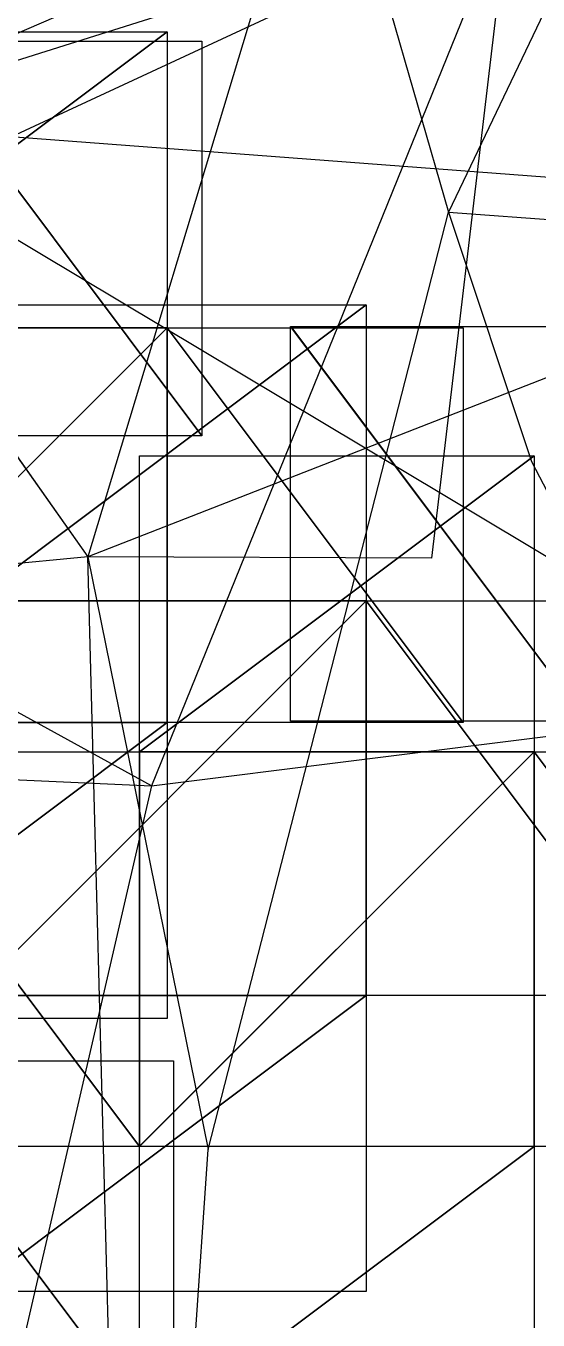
# Model space of a CAD drawing. Header units: metres. Extents: x -204 to 160, y -126 to 162.
# Drawn here: x -24.48 to -16.69, y -28.65 to -8.97 of the extents above; entities that cross this region are included whole.
import ezdxf

# ---------------------------------------------------------------- set-up
doc = ezdxf.new("R2010")
doc.units = ezdxf.units.M

msp = doc.modelspace()

# ---------------------------------------------------------------- linework, layer by layer
for p, q in [((-24.433765, 10.290792, -277.41608), (-18.055359, -11.803907, -308.63913)), ((-12.1497345, 0.5580292, -315.6325), (-18.055359, -11.803907, -308.63913)), ((-18.863028, -1.5743542, -296.7392), (-23.539116, -17.041021, -278.90283)), ((-33.624786, -2.7577734, -289.06366), (-23.539116, -17.041021, -278.90283)), ((7.0543785, -5.111226, -280.42276), (-23.539116, -17.041021, -278.90283)), ((-28.103207, -10.590538, -259.50635), (-16.896475, -5.747658, -223.67589)), ((-33.2682, -14.642693, -242.31567), (-17.14109, -7.1392493, -253.29237)), ((-28.103207, -10.590538, -259.50635), (-17.14109, -7.1392493, -253.29237)), ((-17.14109, -7.1392493, -253.29237), (-22.568594, -20.527117, -242.94984)), ((-17.14109, -7.1392493, -253.29237), (-18.313147, -17.063992, -266.68784)), ((-10.514463, -20.662128, -209.32155), (-31.44392, -8.138844, -212.03003)), ((-28.33136, -9.060669, -433.01532), (-22.33136, -9.060669, -433.01532)), ((-28.33136, -9.060669, -433.01532), (-22.33136, -9.060669, -433.01532)), ((-28.33136, -9.060669, -433.01532), (-22.33136, -9.060669, -433.01532)), ((-28.33136, -9.060669, -433.01532), (-22.33136, -9.060669, -433.01532)), ((-28.33136, -9.060669, -433.01532), (-22.33136, -9.060669, -433.01532)), ((-26.303497, -9.20488, -433.01532), (-21.803497, -9.20488, -433.01532)), ((-26.303497, -9.20488, -433.01532), (-21.803497, -9.20488, -433.01532)), ((-26.303497, -9.20488, -433.01532), (-21.803497, -9.20488, -433.01532)), ((-26.303497, -9.20488, -433.01532), (-21.803497, -9.20488, -433.01532)), ((-26.303497, -9.20488, -433.01532), (-21.803497, -9.20488, -433.01532)), ((-26.303497, -9.20488, -433.01532), (-21.803497, -9.20488, -433.01532)), ((-26.303497, -9.20488, -433.01532), (-21.803497, -9.20488, -433.01532)), ((-22.33136, -9.060669, -433.01532), (-22.33136, -13.560669, -433.01532)), ((-22.33136, -9.060669, -433.01532), (-22.33136, -13.560669, -433.01532)), ((-22.33136, -9.060669, -433.01532), (-22.33136, -13.560669, -433.01532)), ((-22.33136, -9.060669, -433.01532), (-22.33136, -13.560669, -433.01532)), ((-22.33136, -9.060669, -433.01532), (-22.33136, -13.560669, -433.01532)), ((-21.803497, -9.20488, -433.01532), (-21.803497, -15.20488, -433.01532)), ((-21.803497, -9.20488, -433.01532), (-21.803497, -15.20488, -433.01532)), ((-21.803497, -9.20488, -433.01532), (-21.803497, -15.20488, -433.01532)), ((-21.803497, -9.20488, -433.01532), (-21.803497, -15.20488, -433.01532)), ((-21.803497, -9.20488, -433.01532), (-21.803497, -15.20488, -433.01532)), ((-21.803497, -9.20488, -433.01532), (-21.803497, -15.20488, -433.01532)), ((-21.803497, -9.20488, -433.01532), (-21.803497, -15.20488, -433.01532)), ((-36.884808, -9.738489, -264.6768), (-3.7644196, -12.22746, -272.21716)), ((-28.103207, -10.590538, -259.50635), (-23.539116, -17.041021, -278.90283)), ((-21.70953, -26.054817, -305.79922), (-18.055359, -11.803907, -308.63913)), ((-18.055359, -11.803907, -308.63913), (-16.793474, -15.59148, -325.9783)), ((-18.055359, -11.803907, -308.63913), (-3.9598656, -12.821114, -302.33047)), ((-25.307709, -13.211029, -433.01532), (-19.307709, -13.211029, -433.01532)), ((-25.307709, -13.211029, -433.01532), (-19.307709, -13.211029, -433.01532)), ((-19.307709, -13.211029, -433.01532), (-19.307709, -17.71103, -433.01532)), ((-19.307709, -13.211029, -433.01532), (-19.307709, -17.71103, -433.01532)), ((-22.33136, -13.560669, -433.01532), (-17.83136, -13.560669, -433.01532)), ((-22.33136, -13.560669, -433.01532), (-17.83136, -13.560669, -433.01532)), ((-22.33136, -13.560669, -433.01532), (-17.83136, -13.560669, -433.01532)), ((-22.33136, -13.560669, -433.01532), (-17.83136, -13.560669, -433.01532)), ((-22.33136, -13.560669, -433.01532), (-17.83136, -13.560669, -433.01532)), ((-20.453888, -19.54097, -433.01532), (-20.453888, -13.54097, -433.01532)), ((-20.453888, -13.54097, -433.01532), (-15.953888, -13.54097, -433.01532)), ((-20.453888, -19.54097, -433.01532), (-20.453888, -13.54097, -433.01532)), ((-20.453888, -13.54097, -433.01532), (-15.953888, -13.54097, -433.01532)), ((-17.83136, -13.560669, -433.01532), (-17.83136, -19.560669, -433.01532)), ((-17.83136, -13.560669, -433.01532), (-17.83136, -19.560669, -433.01532)), ((-17.83136, -13.560669, -433.01532), (-17.83136, -19.560669, -433.01532)), ((-17.83136, -13.560669, -433.01532), (-17.83136, -19.560669, -433.01532)), ((-17.83136, -13.560669, -433.01532), (-17.83136, -19.560669, -433.01532)), ((-22.568594, -20.527117, -242.94984), (-33.2682, -14.642693, -242.31567)), ((-21.803497, -15.20488, -433.01532), (-26.303497, -15.20488, -433.01532)), ((-21.803497, -15.20488, -433.01532), (-26.303497, -15.20488, -433.01532)), ((-21.803497, -15.20488, -433.01532), (-26.303497, -15.20488, -433.01532)), ((-21.803497, -15.20488, -433.01532), (-26.303497, -15.20488, -433.01532)), ((-21.803497, -15.20488, -433.01532), (-26.303497, -15.20488, -433.01532)), ((-21.803497, -15.20488, -433.01532), (-26.303497, -15.20488, -433.01532)), ((-21.803497, -15.20488, -433.01532), (-26.303497, -15.20488, -433.01532)), ((-22.750519, -20.006287, -433.01532), (-22.750519, -15.506287, -433.01532)), ((-22.750519, -15.506287, -433.01532), (-16.750519, -15.506287, -433.01532)), ((-16.750519, -15.506287, -433.01532), (-16.750519, -20.006287, -433.01532)), ((-16.793474, -15.59148, -325.9783), (-15.508413, -18.064919, -340.0107)), ((-23.539116, -17.041021, -278.90283), (-47.361496, -19.359016, -256.12433)), ((-18.313147, -17.063992, -266.68784), (-23.539116, -17.041021, -278.90283)), ((-23.00904, -36.987854, -287.35498), (-23.539116, -17.041021, -278.90283)), ((-23.539116, -17.041021, -278.90283), (-21.70953, -26.054817, -305.79922)), ((-19.307709, -17.71103, -433.01532), (-14.807709, -17.71103, -433.01532)), ((-19.307709, -17.71103, -433.01532), (-14.807709, -17.71103, -433.01532)), ((-22.568594, -20.527117, -242.94984), (-4.802042, -18.299696, -227.68925)), ((-47.361496, -19.359016, -256.12433), (-22.568594, -20.527117, -242.94984)), ((-17.83136, -19.560669, -433.01532), (-22.33136, -19.560669, -433.01532)), ((-22.33136, -19.560669, -433.01532), (-22.33136, -24.060669, -433.01532)), ((-17.83136, -19.560669, -433.01532), (-22.33136, -19.560669, -433.01532)), ((-22.33136, -19.560669, -433.01532), (-22.33136, -24.060669, -433.01532)), ((-17.83136, -19.560669, -433.01532), (-22.33136, -19.560669, -433.01532)), ((-22.33136, -19.560669, -433.01532), (-22.33136, -24.060669, -433.01532)), ((-17.83136, -19.560669, -433.01532), (-22.33136, -19.560669, -433.01532)), ((-22.33136, -19.560669, -433.01532), (-22.33136, -24.060669, -433.01532)), ((-17.83136, -19.560669, -433.01532), (-22.33136, -19.560669, -433.01532)), ((-22.33136, -19.560669, -433.01532), (-22.33136, -24.060669, -433.01532)), ((-15.953888, -19.54097, -433.01532), (-20.453888, -19.54097, -433.01532)), ((-15.953888, -19.54097, -433.01532), (-20.453888, -19.54097, -433.01532)), ((-27.250519, -20.006287, -433.01532), (-22.750519, -20.006287, -433.01532)), ((-16.750519, -20.006287, -433.01532), (-12.250519, -20.006287, -433.01532)), ((-22.568594, -20.527117, -242.94984), (-26.862267, -39.10855, -241.9121)), ((-14.807709, -23.71103, -433.01532), (-19.307709, -23.71103, -433.01532)), ((-19.307709, -23.71103, -433.01532), (-19.307709, -28.21103, -433.01532)), ((-14.807709, -23.71103, -433.01532), (-19.307709, -23.71103, -433.01532)), ((-19.307709, -23.71103, -433.01532), (-19.307709, -28.21103, -433.01532)), ((-22.33136, -24.060669, -433.01532), (-28.33136, -24.060669, -433.01532)), ((-22.33136, -24.060669, -433.01532), (-28.33136, -24.060669, -433.01532)), ((-22.33136, -24.060669, -433.01532), (-28.33136, -24.060669, -433.01532)), ((-22.33136, -24.060669, -433.01532), (-28.33136, -24.060669, -433.01532)), ((-22.33136, -24.060669, -433.01532), (-28.33136, -24.060669, -433.01532)), ((-26.73468, -24.706451, -433.01532), (-22.23468, -24.706451, -433.01532)), ((-26.73468, -24.706451, -433.01532), (-22.23468, -24.706451, -433.01532)), ((-22.23468, -24.706451, -433.01532), (-22.23468, -30.706451, -433.01532)), ((-22.23468, -24.706451, -433.01532), (-22.23468, -30.706451, -433.01532)), ((-22.750519, -26.006287, -433.01532), (-27.250519, -26.006287, -433.01532)), ((-22.750519, -30.506287, -433.01532), (-22.750519, -26.006287, -433.01532)), ((-22.71549, -40.810272, -319.5024), (-21.70953, -26.054817, -305.79922)), ((-12.250519, -26.006287, -433.01532), (-16.750519, -26.006287, -433.01532)), ((-16.750519, -26.006287, -433.01532), (-16.750519, -30.506287, -433.01532)), ((-19.307709, -28.21103, -433.01532), (-25.307709, -28.21103, -433.01532)), ((-19.307709, -28.21103, -433.01532), (-25.307709, -28.21103, -433.01532))]:
    msp.add_line(p, q)
for points in [[(-28.33136, -13.560669, -433.01532), (-28.33136, -9.060669, -433.01532), (-22.33136, -9.060669, -433.01532), (-22.33126, -9.060569, -433.01523)], [(-28.33136, -13.560669, -433.01532), (-28.33136, -9.060669, -433.01532), (-22.33136, -9.060669, -433.01532), (-22.33126, -9.060569, -433.01523)], [(-28.33136, -13.560669, -433.01532), (-28.33136, -9.060669, -433.01532), (-22.33136, -9.060669, -433.01532), (-22.33126, -9.060569, -433.01523)], [(-28.33136, -13.560669, -433.01532), (-28.33136, -9.060669, -433.01532), (-22.33136, -9.060669, -433.01532), (-22.33126, -9.060569, -433.01523)], [(-28.33136, -13.560669, -433.01532), (-28.33136, -9.060669, -433.01532), (-22.33136, -9.060669, -433.01532), (-22.33126, -9.060569, -433.01523)], [(-28.33136, -13.560669, -433.01532), (-22.33136, -9.060669, -433.01532), (-22.33136, -13.560669, -433.01532), (-22.33126, -13.560569, -433.01523)], [(-28.33136, -13.560669, -433.01532), (-22.33136, -9.060669, -433.01532), (-22.33136, -13.560669, -433.01532), (-22.33126, -13.560569, -433.01523)], [(-28.33136, -13.560669, -433.01532), (-22.33136, -9.060669, -433.01532), (-22.33136, -13.560669, -433.01532), (-22.33126, -13.560569, -433.01523)], [(-28.33136, -13.560669, -433.01532), (-22.33136, -9.060669, -433.01532), (-22.33136, -13.560669, -433.01532), (-22.33126, -13.560569, -433.01523)], [(-28.33136, -13.560669, -433.01532), (-22.33136, -9.060669, -433.01532), (-22.33136, -13.560669, -433.01532), (-22.33126, -13.560569, -433.01523)], [(-26.303497, -9.20488, -433.01532), (-21.803497, -9.20488, -433.01532), (-21.803497, -15.20488, -433.01532), (-21.803398, -15.20478, -433.01523)], [(-26.303497, -9.20488, -433.01532), (-21.803497, -15.20488, -433.01532), (-26.303497, -15.20488, -433.01532), (-26.303398, -15.20478, -433.01523)], [(-26.303497, -9.20488, -433.01532), (-21.803497, -9.20488, -433.01532), (-21.803497, -15.20488, -433.01532), (-21.803398, -15.20478, -433.01523)], [(-26.303497, -9.20488, -433.01532), (-21.803497, -15.20488, -433.01532), (-26.303497, -15.20488, -433.01532), (-26.303398, -15.20478, -433.01523)], [(-26.303497, -9.20488, -433.01532), (-21.803497, -9.20488, -433.01532), (-21.803497, -15.20488, -433.01532), (-21.803398, -15.20478, -433.01523)], [(-26.303497, -9.20488, -433.01532), (-21.803497, -15.20488, -433.01532), (-26.303497, -15.20488, -433.01532), (-26.303398, -15.20478, -433.01523)], [(-26.303497, -9.20488, -433.01532), (-21.803497, -9.20488, -433.01532), (-21.803497, -15.20488, -433.01532), (-21.803398, -15.20478, -433.01523)], [(-26.303497, -9.20488, -433.01532), (-21.803497, -15.20488, -433.01532), (-26.303497, -15.20488, -433.01532), (-26.303398, -15.20478, -433.01523)], [(-26.303497, -9.20488, -433.01532), (-21.803497, -9.20488, -433.01532), (-21.803497, -15.20488, -433.01532), (-21.803398, -15.20478, -433.01523)], [(-26.303497, -9.20488, -433.01532), (-21.803497, -15.20488, -433.01532), (-26.303497, -15.20488, -433.01532), (-26.303398, -15.20478, -433.01523)], [(-26.303497, -9.20488, -433.01532), (-21.803497, -9.20488, -433.01532), (-21.803497, -15.20488, -433.01532), (-21.803398, -15.20478, -433.01523)], [(-26.303497, -9.20488, -433.01532), (-21.803497, -15.20488, -433.01532), (-26.303497, -15.20488, -433.01532), (-26.303398, -15.20478, -433.01523)], [(-26.303497, -9.20488, -433.01532), (-21.803497, -9.20488, -433.01532), (-21.803497, -15.20488, -433.01532), (-21.803398, -15.20478, -433.01523)], [(-26.303497, -9.20488, -433.01532), (-21.803497, -15.20488, -433.01532), (-26.303497, -15.20488, -433.01532), (-26.303398, -15.20478, -433.01523)], [(-25.307709, -17.71103, -433.01532), (-25.307709, -13.211029, -433.01532), (-19.307709, -13.211029, -433.01532), (-19.30761, -13.210929, -433.01523)], [(-25.307709, -17.71103, -433.01532), (-25.307709, -13.211029, -433.01532), (-19.307709, -13.211029, -433.01532), (-19.30761, -13.210929, -433.01523)], [(-25.307709, -17.71103, -433.01532), (-19.307709, -13.211029, -433.01532), (-19.307709, -17.71103, -433.01532), (-19.30761, -17.71093, -433.01523)], [(-25.307709, -17.71103, -433.01532), (-19.307709, -13.211029, -433.01532), (-19.307709, -17.71103, -433.01532), (-19.30761, -17.71093, -433.01523)], [(-28.33136, -19.560669, -433.01532), (-28.33136, -13.560669, -433.01532), (-22.33136, -13.560669, -433.01532), (-22.33126, -13.560569, -433.01523)], [(-28.33136, -19.560669, -433.01532), (-28.33136, -13.560669, -433.01532), (-22.33136, -13.560669, -433.01532), (-22.33126, -13.560569, -433.01523)], [(-28.33136, -19.560669, -433.01532), (-28.33136, -13.560669, -433.01532), (-22.33136, -13.560669, -433.01532), (-22.33126, -13.560569, -433.01523)], [(-28.33136, -19.560669, -433.01532), (-28.33136, -13.560669, -433.01532), (-22.33136, -13.560669, -433.01532), (-22.33126, -13.560569, -433.01523)], [(-28.33136, -19.560669, -433.01532), (-28.33136, -13.560669, -433.01532), (-22.33136, -13.560669, -433.01532), (-22.33126, -13.560569, -433.01523)], [(-22.33136, -13.560669, -433.01532), (-22.33136, -19.560669, -433.01532), (-28.33136, -19.560669, -433.01532), (-28.33126, -19.56057, -433.01523)], [(-22.33136, -13.560669, -433.01532), (-22.33136, -19.560669, -433.01532), (-28.33136, -19.560669, -433.01532), (-28.33126, -19.56057, -433.01523)], [(-22.33136, -13.560669, -433.01532), (-22.33136, -19.560669, -433.01532), (-28.33136, -19.560669, -433.01532), (-28.33126, -19.56057, -433.01523)], [(-22.33136, -13.560669, -433.01532), (-22.33136, -19.560669, -433.01532), (-28.33136, -19.560669, -433.01532), (-28.33126, -19.56057, -433.01523)], [(-22.33136, -13.560669, -433.01532), (-22.33136, -19.560669, -433.01532), (-28.33136, -19.560669, -433.01532), (-28.33126, -19.56057, -433.01523)], [(-22.33136, -13.560669, -433.01532), (-17.83136, -13.560669, -433.01532), (-17.83136, -19.560669, -433.01532), (-17.83126, -19.56057, -433.01523)], [(-22.33136, -13.560669, -433.01532), (-17.83136, -19.560669, -433.01532), (-22.33136, -19.560669, -433.01532), (-22.33126, -19.56057, -433.01523)], [(-22.33136, -13.560669, -433.01532), (-17.83136, -13.560669, -433.01532), (-17.83136, -19.560669, -433.01532), (-17.83126, -19.56057, -433.01523)], [(-22.33136, -13.560669, -433.01532), (-17.83136, -19.560669, -433.01532), (-22.33136, -19.560669, -433.01532), (-22.33126, -19.56057, -433.01523)], [(-22.33136, -13.560669, -433.01532), (-17.83136, -13.560669, -433.01532), (-17.83136, -19.560669, -433.01532), (-17.83126, -19.56057, -433.01523)], [(-22.33136, -13.560669, -433.01532), (-17.83136, -19.560669, -433.01532), (-22.33136, -19.560669, -433.01532), (-22.33126, -19.56057, -433.01523)], [(-22.33136, -13.560669, -433.01532), (-17.83136, -13.560669, -433.01532), (-17.83136, -19.560669, -433.01532), (-17.83126, -19.56057, -433.01523)], [(-22.33136, -13.560669, -433.01532), (-17.83136, -19.560669, -433.01532), (-22.33136, -19.560669, -433.01532), (-22.33126, -19.56057, -433.01523)], [(-22.33136, -13.560669, -433.01532), (-17.83136, -13.560669, -433.01532), (-17.83136, -19.560669, -433.01532), (-17.83126, -19.56057, -433.01523)], [(-22.33136, -13.560669, -433.01532), (-17.83136, -19.560669, -433.01532), (-22.33136, -19.560669, -433.01532), (-22.33126, -19.56057, -433.01523)], [(-15.953888, -19.54097, -433.01532), (-20.453888, -19.54097, -433.01532), (-20.453888, -13.54097, -433.01532), (-20.453789, -13.54087, -433.01523)], [(-15.953888, -19.54097, -433.01532), (-20.453888, -13.54097, -433.01532), (-15.953888, -13.54097, -433.01532), (-15.953788, -13.54087, -433.01523)], [(-15.953888, -19.54097, -433.01532), (-20.453888, -19.54097, -433.01532), (-20.453888, -13.54097, -433.01532), (-20.453789, -13.54087, -433.01523)], [(-15.953888, -19.54097, -433.01532), (-20.453888, -13.54097, -433.01532), (-15.953888, -13.54097, -433.01532), (-15.953788, -13.54087, -433.01523)], [(-22.750519, -20.006287, -433.01532), (-22.750519, -15.506287, -433.01532), (-16.750519, -15.506287, -433.01532), (-16.75042, -15.5061865, -433.01523)], [(-22.750519, -20.006287, -433.01532), (-16.750519, -15.506287, -433.01532), (-16.750519, -20.006287, -433.01532), (-16.75042, -20.006187, -433.01523)], [(-25.307709, -23.71103, -433.01532), (-25.307709, -17.71103, -433.01532), (-19.307709, -17.71103, -433.01532), (-19.30761, -17.71093, -433.01523)], [(-25.307709, -23.71103, -433.01532), (-25.307709, -17.71103, -433.01532), (-19.307709, -17.71103, -433.01532), (-19.30761, -17.71093, -433.01523)], [(-19.307709, -17.71103, -433.01532), (-19.307709, -23.71103, -433.01532), (-25.307709, -23.71103, -433.01532), (-25.30761, -23.71093, -433.01523)], [(-19.307709, -17.71103, -433.01532), (-19.307709, -23.71103, -433.01532), (-25.307709, -23.71103, -433.01532), (-25.30761, -23.71093, -433.01523)], [(-19.307709, -17.71103, -433.01532), (-14.807709, -17.71103, -433.01532), (-14.807709, -23.71103, -433.01532), (-14.807609, -23.71093, -433.01523)], [(-19.307709, -17.71103, -433.01532), (-14.807709, -23.71103, -433.01532), (-19.307709, -23.71103, -433.01532), (-19.30761, -23.71093, -433.01523)], [(-19.307709, -17.71103, -433.01532), (-14.807709, -17.71103, -433.01532), (-14.807709, -23.71103, -433.01532), (-14.807609, -23.71093, -433.01523)], [(-19.307709, -17.71103, -433.01532), (-14.807709, -23.71103, -433.01532), (-19.307709, -23.71103, -433.01532), (-19.30761, -23.71093, -433.01523)], [(-22.33136, -19.560669, -433.01532), (-28.33136, -24.060669, -433.01532), (-28.33136, -19.560669, -433.01532), (-28.33126, -19.56057, -433.01523)], [(-22.33136, -19.560669, -433.01532), (-28.33136, -24.060669, -433.01532), (-28.33136, -19.560669, -433.01532), (-28.33126, -19.56057, -433.01523)], [(-22.33136, -19.560669, -433.01532), (-28.33136, -24.060669, -433.01532), (-28.33136, -19.560669, -433.01532), (-28.33126, -19.56057, -433.01523)], [(-22.33136, -19.560669, -433.01532), (-28.33136, -24.060669, -433.01532), (-28.33136, -19.560669, -433.01532), (-28.33126, -19.56057, -433.01523)], [(-22.33136, -19.560669, -433.01532), (-28.33136, -24.060669, -433.01532), (-28.33136, -19.560669, -433.01532), (-28.33126, -19.56057, -433.01523)], [(-22.33136, -19.560669, -433.01532), (-22.33136, -24.060669, -433.01532), (-28.33136, -24.060669, -433.01532), (-28.33126, -24.06057, -433.01523)], [(-22.33136, -19.560669, -433.01532), (-22.33136, -24.060669, -433.01532), (-28.33136, -24.060669, -433.01532), (-28.33126, -24.06057, -433.01523)], [(-22.33136, -19.560669, -433.01532), (-22.33136, -24.060669, -433.01532), (-28.33136, -24.060669, -433.01532), (-28.33126, -24.06057, -433.01523)], [(-22.33136, -19.560669, -433.01532), (-22.33136, -24.060669, -433.01532), (-28.33136, -24.060669, -433.01532), (-28.33126, -24.06057, -433.01523)], [(-22.33136, -19.560669, -433.01532), (-22.33136, -24.060669, -433.01532), (-28.33136, -24.060669, -433.01532), (-28.33126, -24.06057, -433.01523)], [(-22.750519, -26.006287, -433.01532), (-27.250519, -26.006287, -433.01532), (-27.250519, -20.006287, -433.01532), (-27.25042, -20.006187, -433.01523)], [(-22.750519, -26.006287, -433.01532), (-27.250519, -20.006287, -433.01532), (-22.750519, -20.006287, -433.01532), (-22.75042, -20.006187, -433.01523)], [(-22.750519, -26.006287, -433.01532), (-22.750519, -20.006287, -433.01532), (-16.750519, -20.006287, -433.01532), (-16.75042, -20.006187, -433.01523)], [(-16.750519, -20.006287, -433.01532), (-16.750519, -26.006287, -433.01532), (-22.750519, -26.006287, -433.01532), (-22.75042, -26.006187, -433.01523)], [(-16.750519, -20.006287, -433.01532), (-12.250519, -20.006287, -433.01532), (-12.250519, -26.006287, -433.01532), (-12.250419, -26.006187, -433.01523)], [(-16.750519, -20.006287, -433.01532), (-12.250519, -26.006287, -433.01532), (-16.750519, -26.006287, -433.01532), (-16.75042, -26.006187, -433.01523)], [(-19.307709, -23.71103, -433.01532), (-25.307709, -28.21103, -433.01532), (-25.307709, -23.71103, -433.01532), (-25.30761, -23.71093, -433.01523)], [(-19.307709, -23.71103, -433.01532), (-25.307709, -28.21103, -433.01532), (-25.307709, -23.71103, -433.01532), (-25.30761, -23.71093, -433.01523)], [(-19.307709, -23.71103, -433.01532), (-19.307709, -28.21103, -433.01532), (-25.307709, -28.21103, -433.01532), (-25.30761, -28.21093, -433.01523)], [(-19.307709, -23.71103, -433.01532), (-19.307709, -28.21103, -433.01532), (-25.307709, -28.21103, -433.01532), (-25.30761, -28.21093, -433.01523)], [(-26.73468, -24.706451, -433.01532), (-22.23468, -24.706451, -433.01532), (-22.23468, -30.706451, -433.01532), (-22.234581, -30.706352, -433.01523)], [(-26.73468, -24.706451, -433.01532), (-22.23468, -30.706451, -433.01532), (-26.73468, -30.706451, -433.01532), (-26.734581, -30.706352, -433.01523)], [(-26.73468, -24.706451, -433.01532), (-22.23468, -24.706451, -433.01532), (-22.23468, -30.706451, -433.01532), (-22.234581, -30.706352, -433.01523)], [(-26.73468, -24.706451, -433.01532), (-22.23468, -30.706451, -433.01532), (-26.73468, -30.706451, -433.01532), (-26.734581, -30.706352, -433.01523)], [(-16.750519, -26.006287, -433.01532), (-22.750519, -30.506287, -433.01532), (-22.750519, -26.006287, -433.01532), (-22.75042, -26.006187, -433.01523)], [(-16.750519, -26.006287, -433.01532), (-16.750519, -30.506287, -433.01532), (-22.750519, -30.506287, -433.01532), (-22.75042, -30.506187, -433.01523)]]:
    msp.add_3dface(points)

doc.saveas('drawing.dxf')
